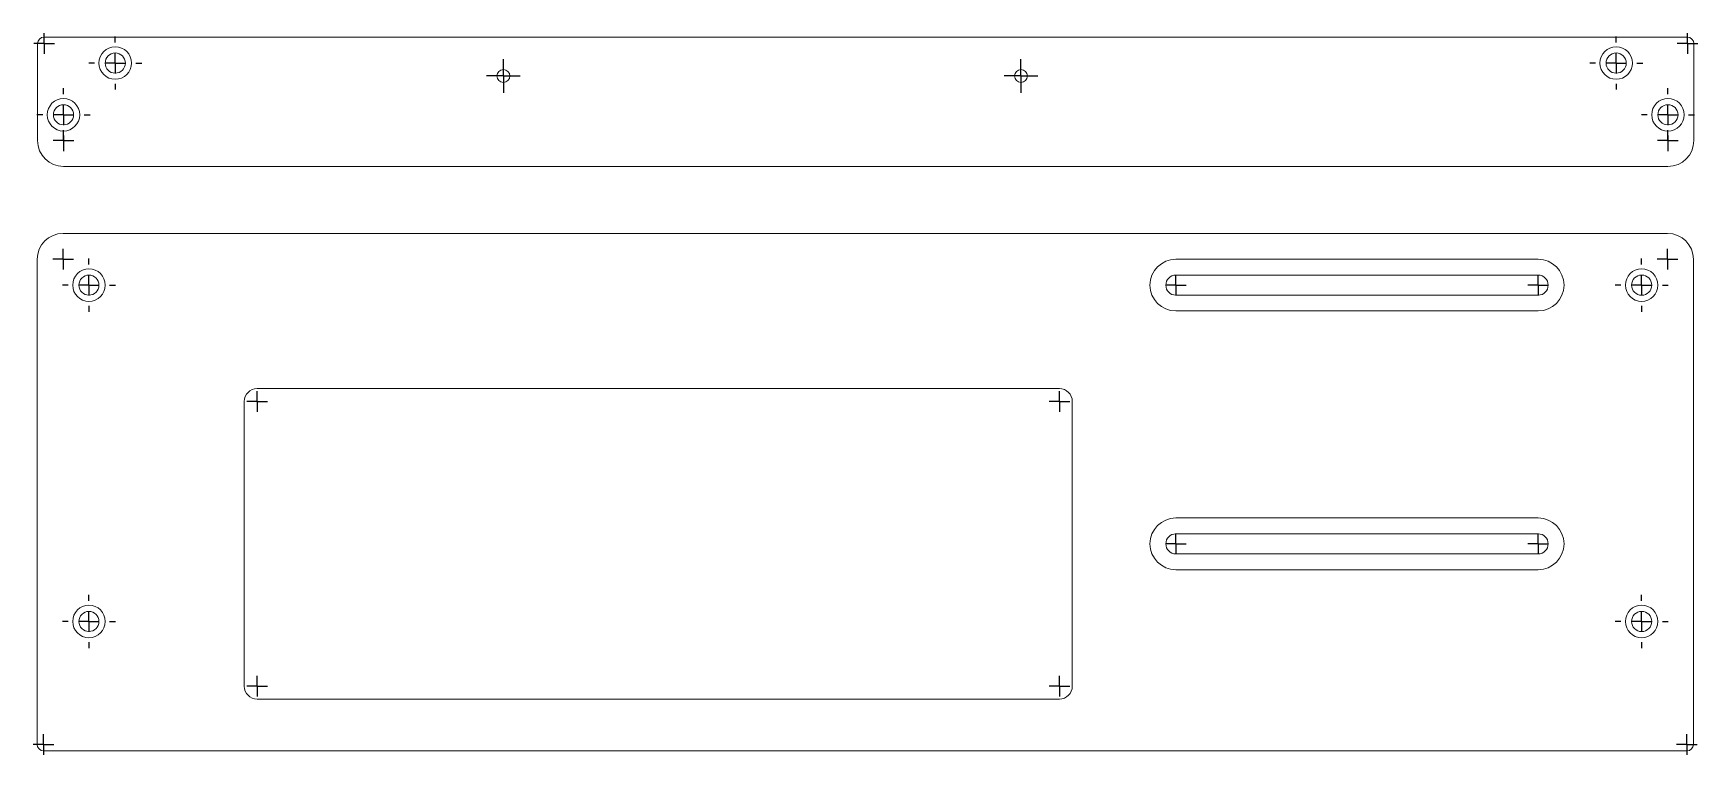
# Model space of a CAD drawing. Extents: x -3.8 to 12.3, y -1.1 to 5.9.
import ezdxf

# ---------------------------------------------------------------- set-up
doc = ezdxf.new("R2010")
doc.units = 0
doc.header["$MEASUREMENT"] = 0

# ---------------------------------------------------------------- blocks, each defined once
blk = doc.blocks.new('SW_CENTERMARK0')
at = {"color": 7, "linetype": 'Continuous'}
for q in [(10.73, 3.539), (10.63, 3.439), (10.73, 3.339), (10.83, 3.439)]:
    blk.add_line((10.73, 3.439), q, dxfattribs=at)
blk = doc.blocks.new('SW_CENTERMARK1')
at = {"color": 7, "linetype": 'Continuous'}
for q in [(7.23, 3.539), (7.13, 3.439), (7.23, 3.339), (7.33, 3.439)]:
    blk.add_line((7.23, 3.439), q, dxfattribs=at)
blk = doc.blocks.new('SW_CENTERMARK2')
at = {"color": 7, "linetype": 'Continuous'}
for q in [(10.73, 1.039), (10.63, 0.939), (10.73, 0.839), (10.83, 0.939)]:
    blk.add_line((10.73, 0.939), q, dxfattribs=at)
blk = doc.blocks.new('SW_CENTERMARK3')
at = {"color": 7, "linetype": 'Continuous'}
for q in [(7.23, 1.039), (7.13, 0.939), (7.23, 0.839), (7.33, 0.939)]:
    blk.add_line((7.23, 0.939), q, dxfattribs=at)
blk = doc.blocks.new('SW_CENTERMARK4')
at = {"color": 7, "linetype": 'Continuous'}
for p, q in [((11.73, 0.389), (11.73, 0.445)), ((11.53, 0.189), (11.473, 0.189)), ((11.73, 0.189), (11.63, 0.189)), ((11.73, 0.189), (11.73, 0.289)), ((11.73, 0.189), (11.73, 0.089)), ((11.73, 0.189), (11.83, 0.189)), ((11.93, 0.189), (11.986, 0.189)), ((11.73, -0.011), (11.73, -0.068))]:
    blk.add_line(p, q, dxfattribs=at)
blk = doc.blocks.new('SW_CENTERMARK5')
at = {"color": 7, "linetype": 'Continuous'}
for p, q in [((11.73, 3.639), (11.73, 3.695)), ((11.73, 3.439), (11.73, 3.539)), ((11.53, 3.439), (11.473, 3.439)), ((11.73, 3.439), (11.63, 3.439)), ((11.73, 3.439), (11.73, 3.339)), ((11.73, 3.439), (11.83, 3.439)), ((11.93, 3.439), (11.986, 3.439)), ((11.73, 3.239), (11.73, 3.182))]:
    blk.add_line(p, q, dxfattribs=at)
blk = doc.blocks.new('SW_CENTERMARK6')
at = {"color": 7, "linetype": 'Continuous'}
for p, q in [((-3.27, 0.389), (-3.27, 0.445)), ((-3.47, 0.189), (-3.527, 0.189)), ((-3.27, 0.189), (-3.37, 0.189)), ((-3.27, 0.189), (-3.27, 0.289)), ((-3.27, 0.189), (-3.27, 0.089)), ((-3.27, 0.189), (-3.17, 0.189)), ((-3.07, 0.189), (-3.014, 0.189)), ((-3.27, -0.011), (-3.27, -0.068))]:
    blk.add_line(p, q, dxfattribs=at)
blk = doc.blocks.new('SW_CENTERMARK7')
at = {"color": 7, "linetype": 'Continuous'}
for p, q in [((-3.27, 3.639), (-3.27, 3.695)), ((-3.27, 3.439), (-3.27, 3.539)), ((-3.47, 3.439), (-3.527, 3.439)), ((-3.27, 3.439), (-3.37, 3.439)), ((-3.27, 3.439), (-3.27, 3.339)), ((-3.27, 3.439), (-3.17, 3.439)), ((-3.07, 3.439), (-3.014, 3.439)), ((-3.27, 3.239), (-3.27, 3.182))]:
    blk.add_line(p, q, dxfattribs=at)
blk = doc.blocks.new('SW_CENTERMARK8')
at = {"color": 7, "linetype": 'Continuous'}
for q in [(12.167, -0.899), (12.067, -0.999), (12.167, -1.099), (12.267, -0.999)]:
    blk.add_line((12.167, -0.999), q, dxfattribs=at)
blk = doc.blocks.new('SW_CENTERMARK9')
at = {"color": 7, "linetype": 'Continuous'}
for q in [(-3.708, -0.899), (-3.808, -0.999), (-3.708, -1.099), (-3.608, -0.999)]:
    blk.add_line((-3.708, -0.999), q, dxfattribs=at)
blk = doc.blocks.new('SW_CENTERMARK10')
at = {"color": 7, "linetype": 'Continuous'}
for q in [(-3.52, 3.789), (-3.62, 3.689), (-3.52, 3.589), (-3.42, 3.689)]:
    blk.add_line((-3.52, 3.689), q, dxfattribs=at)
blk = doc.blocks.new('SW_CENTERMARK11')
at = {"color": 7, "linetype": 'Continuous'}
for q in [(11.98, 3.789), (11.88, 3.689), (11.98, 3.589), (12.08, 3.689)]:
    blk.add_line((11.98, 3.689), q, dxfattribs=at)
blk = doc.blocks.new('SW_CENTERMARK12')
at = {"color": 7, "linetype": 'Continuous'}
for q in [(-1.645, 2.414), (-1.745, 2.314), (-1.645, 2.214), (-1.545, 2.314)]:
    blk.add_line((-1.645, 2.314), q, dxfattribs=at)
blk = doc.blocks.new('SW_CENTERMARK13')
at = {"color": 7, "linetype": 'Continuous'}
for q in [(6.105, 2.414), (6.005, 2.314), (6.105, 2.214), (6.205, 2.314)]:
    blk.add_line((6.105, 2.314), q, dxfattribs=at)
blk = doc.blocks.new('SW_CENTERMARK14')
at = {"color": 7, "linetype": 'Continuous'}
for q in [(6.005, -0.436), (6.105, -0.336), (6.105, -0.536), (6.205, -0.436)]:
    blk.add_line((6.105, -0.436), q, dxfattribs=at)
blk = doc.blocks.new('SW_CENTERMARK15')
at = {"color": 7, "linetype": 'Continuous'}
for q in [(-1.745, -0.436), (-1.645, -0.336), (-1.645, -0.536), (-1.545, -0.436)]:
    blk.add_line((-1.645, -0.436), q, dxfattribs=at)
blk = doc.blocks.new('SW_CENTERMARK16')
at = {"color": 7, "linetype": 'Continuous'}
for p, q in [((11.984, 5.285), (11.984, 5.342)), ((11.984, 5.085), (11.984, 5.185)), ((11.784, 5.085), (11.728, 5.085)), ((11.984, 5.085), (11.884, 5.085)), ((11.984, 5.085), (11.984, 4.985)), ((11.984, 5.085), (12.084, 5.085)), ((12.184, 5.085), (12.241, 5.085)), ((11.984, 4.885), (11.984, 4.829))]:
    blk.add_line(p, q, dxfattribs=at)
blk = doc.blocks.new('SW_CENTERMARK17')
at = {"color": 7, "linetype": 'Continuous'}
for p, q in [((11.484, 5.785), (11.484, 5.842)), ((11.484, 5.585), (11.484, 5.685)), ((11.284, 5.585), (11.228, 5.585)), ((11.484, 5.585), (11.384, 5.585)), ((11.484, 5.585), (11.484, 5.485)), ((11.484, 5.585), (11.584, 5.585)), ((11.684, 5.585), (11.741, 5.585)), ((11.484, 5.385), (11.484, 5.329))]:
    blk.add_line(p, q, dxfattribs=at)
blk = doc.blocks.new('SW_CENTERMARK18')
at = {"color": 7, "linetype": 'Continuous'}
for p, q in [((-3.516, 5.285), (-3.516, 5.342)), ((-3.516, 5.085), (-3.516, 5.185)), ((-3.716, 5.085), (-3.772, 5.085)), ((-3.516, 5.085), (-3.616, 5.085)), ((-3.516, 5.085), (-3.516, 4.985)), ((-3.516, 5.085), (-3.416, 5.085)), ((-3.316, 5.085), (-3.259, 5.085)), ((-3.516, 4.885), (-3.516, 4.829))]:
    blk.add_line(p, q, dxfattribs=at)
blk = doc.blocks.new('SW_CENTERMARK19')
at = {"color": 7, "linetype": 'Continuous'}
for p, q in [((-3.016, 5.785), (-3.016, 5.842)), ((-3.016, 5.585), (-3.016, 5.685)), ((-3.216, 5.585), (-3.272, 5.585)), ((-3.016, 5.585), (-3.116, 5.585)), ((-3.016, 5.585), (-3.016, 5.485)), ((-3.016, 5.585), (-2.916, 5.585)), ((-2.816, 5.585), (-2.759, 5.585)), ((-3.016, 5.385), (-3.016, 5.329))]:
    blk.add_line(p, q, dxfattribs=at)
blk = doc.blocks.new('SW_CENTERMARK20')
at = {"color": 7, "linetype": 'Continuous'}
for q in [(-3.703, 5.873), (-3.803, 5.773), (-3.703, 5.673), (-3.603, 5.773)]:
    blk.add_line((-3.703, 5.773), q, dxfattribs=at)
blk = doc.blocks.new('SW_CENTERMARK21')
at = {"color": 7, "linetype": 'Continuous'}
for q in [(12.172, 5.873), (12.072, 5.773), (12.172, 5.673), (12.272, 5.773)]:
    blk.add_line((12.172, 5.773), q, dxfattribs=at)
blk = doc.blocks.new('SW_CENTERMARK22')
at = {"color": 7, "linetype": 'Continuous'}
for q in [(11.884, 4.835), (11.984, 4.935), (11.984, 4.735), (12.084, 4.835)]:
    blk.add_line((11.984, 4.835), q, dxfattribs=at)
blk = doc.blocks.new('SW_CENTERMARK23')
at = {"color": 7, "linetype": 'Continuous'}
for q in [(-3.616, 4.835), (-3.516, 4.935), (-3.516, 4.735), (-3.416, 4.835)]:
    blk.add_line((-3.516, 4.835), q, dxfattribs=at)
blk = doc.blocks.new('SW_CENTERMARK24')
at = {"color": 7, "linetype": 'Continuous'}
for p, q in [((0.734, 5.56), (0.734, 5.623)), ((0.734, 5.46), (0.734, 5.56)), ((0.634, 5.46), (0.572, 5.46)), ((0.734, 5.46), (0.634, 5.46)), ((0.734, 5.46), (0.734, 5.36)), ((0.734, 5.46), (0.834, 5.46)), ((0.734, 5.36), (0.734, 5.298)), ((0.834, 5.46), (0.897, 5.46))]:
    blk.add_line(p, q, dxfattribs=at)
blk = doc.blocks.new('SW_CENTERMARK25')
at = {"color": 7, "linetype": 'Continuous'}
for p, q in [((5.734, 5.56), (5.734, 5.623)), ((5.734, 5.46), (5.734, 5.56)), ((5.634, 5.46), (5.572, 5.46)), ((5.734, 5.46), (5.634, 5.46)), ((5.734, 5.46), (5.734, 5.36)), ((5.734, 5.46), (5.834, 5.46)), ((5.734, 5.36), (5.734, 5.298)), ((5.834, 5.46), (5.897, 5.46))]:
    blk.add_line(p, q, dxfattribs=at)

msp = doc.modelspace()

# ---------------------------------------------------------------- linework, layer by layer
at = {"color": 7, "linetype": 'Continuous', "lineweight": 15}
for p, q in [((-3.703, 5.835), (12.172, 5.835)), ((-3.766, 4.835), (-3.766, 5.773)), ((12.234, 5.773), (12.234, 4.835)), ((11.984, 4.585), (-3.516, 4.585)), ((-3.52, 3.939), (11.98, 3.939)), ((-3.77, -0.999), (-3.77, 3.689)), ((10.73, 3.689), (7.23, 3.689)), ((12.23, 3.689), (12.23, -0.999)), ((10.73, 3.536), (7.23, 3.536)), ((7.23, 3.342), (10.73, 3.342)), ((7.23, 3.189), (10.73, 3.189)), ((-1.645, 2.439), (6.105, 2.439)), ((-1.77, -0.436), (-1.77, 2.314)), ((6.23, 2.314), (6.23, -0.436)), ((10.73, 1.189), (7.23, 1.189)), ((10.73, 1.036), (7.23, 1.036)), ((7.23, 0.842), (10.73, 0.842)), ((7.23, 0.689), (10.73, 0.689)), ((6.105, -0.561), (-1.645, -0.561)), ((12.167, -1.061), (-3.708, -1.061))]:
    msp.add_line(p, q, dxfattribs=at)
for centre, radius in [((-3.016, 5.585), 0.157), ((-3.016, 5.585), 0.0975), ((11.484, 5.585), 0.157), ((11.484, 5.585), 0.0975), ((0.734, 5.46), 0.0625), ((5.734, 5.46), 0.0625), ((-3.516, 5.085), 0.157), ((-3.516, 5.085), 0.0975), ((11.984, 5.085), 0.157), ((11.984, 5.085), 0.0975), ((-3.27, 3.439), 0.157), ((11.73, 3.439), 0.157), ((-3.27, 3.439), 0.097), ((11.73, 3.439), 0.0975), ((-3.27, 0.189), 0.157), ((11.73, 0.189), 0.157), ((-3.27, 0.189), 0.097), ((11.73, 0.189), 0.0975)]:
    msp.add_circle(centre, radius, dxfattribs=at)
for centre, radius, start, end in [((-3.703, 5.773), 0.0625, 90, 180), ((12.172, 5.773), 0.0625, 0, 90), ((-3.516, 4.835), 0.25, 180, 270), ((11.984, 4.835), 0.25, 270, 0), ((-3.52, 3.689), 0.25, 90, 180), ((11.98, 3.689), 0.25, 360, 90), ((7.23, 3.439), 0.25, 90, 270), ((10.73, 3.439), 0.25, 270, 90), ((7.23, 3.439), 0.097, 90, 270), ((10.73, 3.439), 0.097, 270, 90), ((-1.645, 2.314), 0.125, 90, 180), ((6.105, 2.314), 0.125, 0, 90), ((7.23, 0.939), 0.25, 90, 270), ((10.73, 0.939), 0.25, 270, 90), ((7.23, 0.939), 0.097, 90, 270), ((10.73, 0.939), 0.097, 270, 90), ((-1.645, -0.436), 0.125, 180, 270), ((6.105, -0.436), 0.125, 270, 0), ((-3.708, -0.999), 0.0625, 180, 270), ((12.167, -0.999), 0.0625, 270, 0)]:
    msp.add_arc(centre, radius, start, end, dxfattribs=at)

# ---------------------------------------------------------------- block references
for name in ['SW_CENTERMARK20', 'SW_CENTERMARK19', 'SW_CENTERMARK17', 'SW_CENTERMARK21', 'SW_CENTERMARK24', 'SW_CENTERMARK25', 'SW_CENTERMARK18', 'SW_CENTERMARK16', 'SW_CENTERMARK23', 'SW_CENTERMARK22', 'SW_CENTERMARK10', 'SW_CENTERMARK11', 'SW_CENTERMARK7', 'SW_CENTERMARK1', 'SW_CENTERMARK0', 'SW_CENTERMARK5', 'SW_CENTERMARK12', 'SW_CENTERMARK13', 'SW_CENTERMARK3', 'SW_CENTERMARK2', 'SW_CENTERMARK6', 'SW_CENTERMARK4', 'SW_CENTERMARK15', 'SW_CENTERMARK14', 'SW_CENTERMARK9', 'SW_CENTERMARK8']:
    msp.add_blockref(name, (0, 0))

doc.saveas('drawing.dxf')
